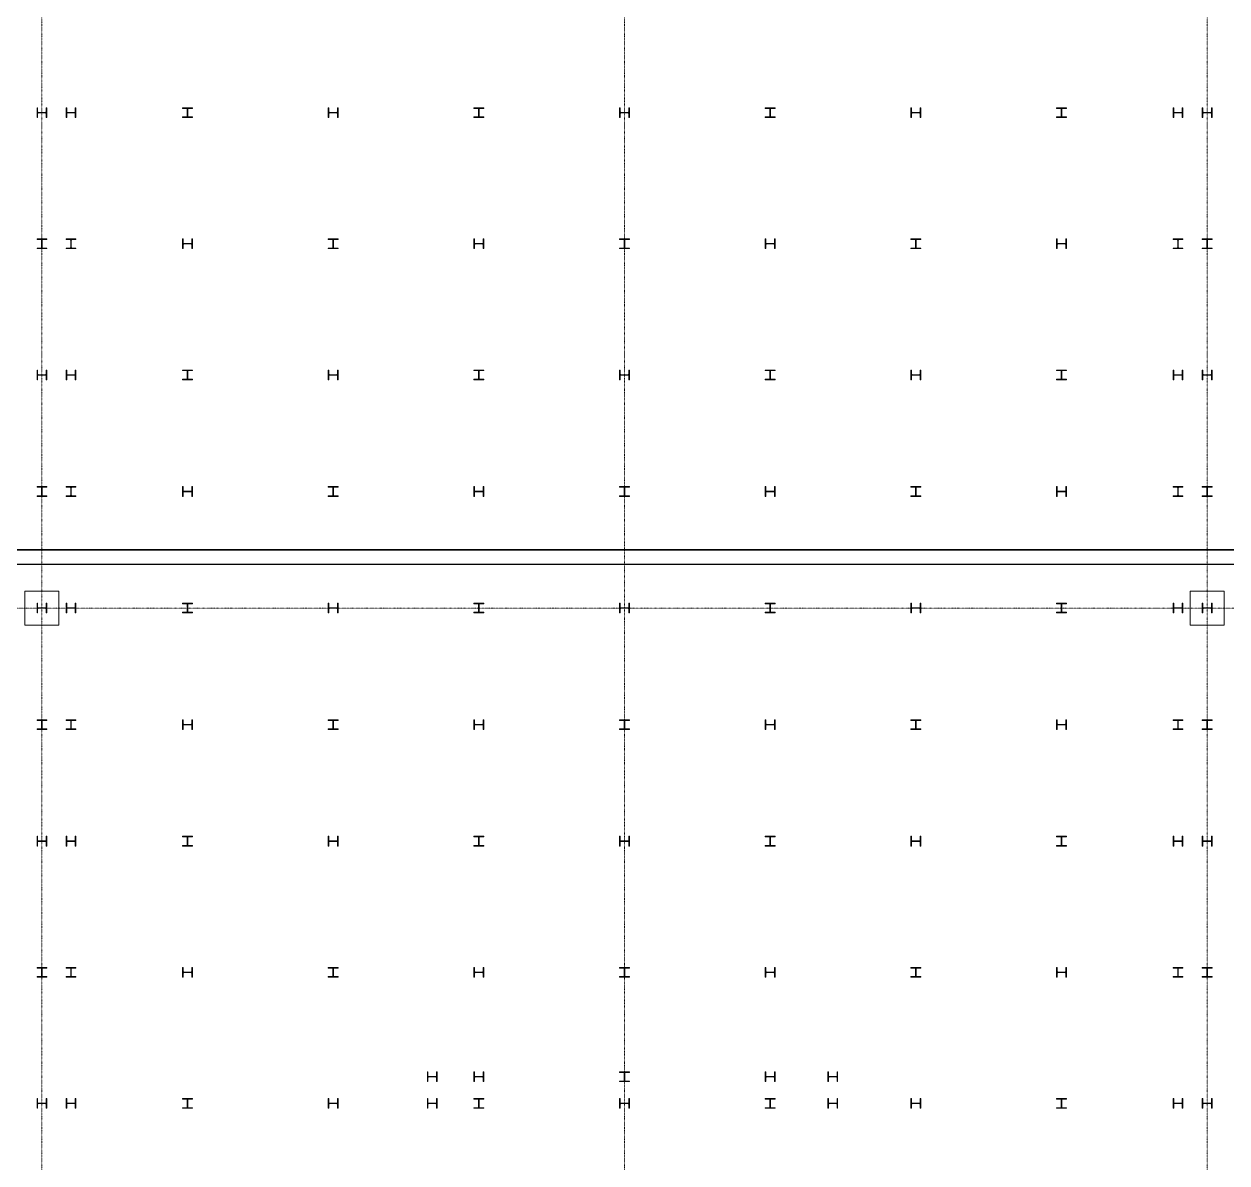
# Model space of a CAD drawing. Extents: x -32000 to 363140, y -29000 to 144266.
# Drawn here: x 126833 to 151607, y 18575 to 42024 of the extents above; entities that cross this region are included whole.
import ezdxf

# ---------------------------------------------------------------- set-up
doc = ezdxf.new("R2010")
doc.units = 0
doc.header["$LTSCALE"] = 10
doc.linetypes.add('H12PL25$0$JJP_三點線', pattern=[0.9, 0.3, -0.15, 0, -0.15, 0, -0.15, 0, -0.15])
doc.linetypes.add('XFM1P20-200k$0$CENTER2', pattern=[1.125, 0.75, -0.125, 0.125, -0.125])
for name, color, linetype in [('H12PL25$0$S-COL', 252, 'Continuous'), ('H12PL25$0$S-GRID', 252, 'Continuous'), ('XFM1P20-200k$0$M-PIPE-CHWR20', 110, 'Continuous'), ('XFM1P20-200k$0$M-PIPE-CHWS12', 130, 'Continuous'), ('XFM1P20-200k$0$M-PIPE-CHWS12_CL', 132, 'XFM1P20-200k$0$CENTER2')]:
    doc.layers.add(name, color=color, linetype=linetype)

# ---------------------------------------------------------------- blocks, each defined once
blk = doc.blocks.new('H12PL25')
at = {"layer": 'H12PL25$0$S-COL', "lineweight": 0, "flags": 128}
for points in [[(127300, 40300), (127288, 40300), (127288, 40217, -0.41421356), (127275, 40204), (127125, 40204, -0.41421356), (127112, 40217), (127112, 40300), (127100, 40300), (127100, 40100), (127112, 40100), (127112, 40183, -0.41421356), (127125, 40196), (127275, 40196, -0.41421356), (127288, 40183), (127288, 40100), (127300, 40100)], [(127900, 40300), (127888, 40300), (127888, 40217, -0.41421356), (127875, 40204), (127725, 40204, -0.41421356), (127712, 40217), (127712, 40300), (127700, 40300), (127700, 40100), (127712, 40100), (127712, 40183, -0.41421356), (127725, 40196), (127875, 40196, -0.41421356), (127888, 40183), (127888, 40100), (127900, 40100)], [(130300, 40100), (130300, 40112), (130217, 40112, -0.41421356), (130204, 40125), (130204, 40275, -0.41421356), (130217, 40288), (130300, 40288), (130300, 40300), (130100, 40300), (130100, 40288), (130183, 40288, -0.41421356), (130196, 40275), (130196, 40125, -0.41421356), (130183, 40112), (130100, 40112), (130100, 40100)], [(133300, 40300), (133288, 40300), (133288, 40217, -0.41421356), (133275, 40204), (133125, 40204, -0.41421356), (133112, 40217), (133112, 40300), (133100, 40300), (133100, 40100), (133112, 40100), (133112, 40183, -0.41421356), (133125, 40196), (133275, 40196, -0.41421356), (133288, 40183), (133288, 40100), (133300, 40100)], [(136300, 40100), (136300, 40112), (136217, 40112, -0.41421356), (136204, 40125), (136204, 40275, -0.41421356), (136217, 40288), (136300, 40288), (136300, 40300), (136100, 40300), (136100, 40288), (136183, 40288, -0.41421356), (136196, 40275), (136196, 40125, -0.41421356), (136183, 40112), (136100, 40112), (136100, 40100)], [(139300, 40300), (139288, 40300), (139288, 40217, -0.41421356), (139275, 40204), (139125, 40204, -0.41421356), (139112, 40217), (139112, 40300), (139100, 40300), (139100, 40100), (139112, 40100), (139112, 40183, -0.41421356), (139125, 40196), (139275, 40196, -0.41421356), (139288, 40183), (139288, 40100), (139300, 40100)], [(142100, 40100), (142100, 40112), (142183, 40112, 0.41421356), (142196, 40125), (142196, 40275, 0.41421356), (142183, 40288), (142100, 40288), (142100, 40300), (142300, 40300), (142300, 40288), (142217, 40288, 0.41421356), (142204, 40275), (142204, 40125, 0.41421356), (142217, 40112), (142300, 40112), (142300, 40100)], [(145100, 40300), (145112, 40300), (145112, 40217, 0.41421356), (145125, 40204), (145275, 40204, 0.41421356), (145288, 40217), (145288, 40300), (145300, 40300), (145300, 40100), (145288, 40100), (145288, 40183, 0.41421356), (145275, 40196), (145125, 40196, 0.41421356), (145112, 40183), (145112, 40100), (145100, 40100)], [(148100, 40100), (148100, 40112), (148183, 40112, 0.41421356), (148196, 40125), (148196, 40275, 0.41421356), (148183, 40288), (148100, 40288), (148100, 40300), (148300, 40300), (148300, 40288), (148217, 40288, 0.41421356), (148204, 40275), (148204, 40125, 0.41421356), (148217, 40112), (148300, 40112), (148300, 40100)], [(150500, 40300), (150512, 40300), (150512, 40217, 0.41421356), (150525, 40204), (150675, 40204, 0.41421356), (150688, 40217), (150688, 40300), (150700, 40300), (150700, 40100), (150688, 40100), (150688, 40183, 0.41421356), (150675, 40196), (150525, 40196, 0.41421356), (150512, 40183), (150512, 40100), (150500, 40100)], [(151100, 40300), (151112, 40300), (151112, 40217, 0.41421356), (151125, 40204), (151275, 40204, 0.41421356), (151288, 40217), (151288, 40300), (151300, 40300), (151300, 40100), (151288, 40100), (151288, 40183, 0.41421356), (151275, 40196), (151125, 40196, 0.41421356), (151112, 40183), (151112, 40100), (151100, 40100)], [(127300, 37400), (127300, 37412), (127217, 37412, -0.41421356), (127204, 37425), (127204, 37575, -0.41421356), (127217, 37588), (127300, 37588), (127300, 37600), (127100, 37600), (127100, 37588), (127183, 37588, -0.41421356), (127196, 37575), (127196, 37425, -0.41421356), (127183, 37412), (127100, 37412), (127100, 37400)], [(127900, 37400), (127900, 37412), (127817, 37412, -0.41421356), (127804, 37425), (127804, 37575, -0.41421356), (127817, 37588), (127900, 37588), (127900, 37600), (127700, 37600), (127700, 37588), (127783, 37588, -0.41421356), (127796, 37575), (127796, 37425, -0.41421356), (127783, 37412), (127700, 37412), (127700, 37400)], [(130300, 37600), (130288, 37600), (130288, 37517, -0.41421356), (130275, 37504), (130125, 37504, -0.41421356), (130112, 37517), (130112, 37600), (130100, 37600), (130100, 37400), (130112, 37400), (130112, 37483, -0.41421356), (130125, 37496), (130275, 37496, -0.41421356), (130288, 37483), (130288, 37400), (130300, 37400)], [(133300, 37400), (133300, 37412), (133217, 37412, -0.41421356), (133204, 37425), (133204, 37575, -0.41421356), (133217, 37588), (133300, 37588), (133300, 37600), (133100, 37600), (133100, 37588), (133183, 37588, -0.41421356), (133196, 37575), (133196, 37425, -0.41421356), (133183, 37412), (133100, 37412), (133100, 37400)], [(136300, 37600), (136288, 37600), (136288, 37517, -0.41421356), (136275, 37504), (136125, 37504, -0.41421356), (136112, 37517), (136112, 37600), (136100, 37600), (136100, 37400), (136112, 37400), (136112, 37483, -0.41421356), (136125, 37496), (136275, 37496, -0.41421356), (136288, 37483), (136288, 37400), (136300, 37400)], [(139300, 37400), (139300, 37412), (139217, 37412, -0.41421356), (139204, 37425), (139204, 37575, -0.41421356), (139217, 37588), (139300, 37588), (139300, 37600), (139100, 37600), (139100, 37588), (139183, 37588, -0.41421356), (139196, 37575), (139196, 37425, -0.41421356), (139183, 37412), (139100, 37412), (139100, 37400)], [(142100, 37600), (142112, 37600), (142112, 37517, 0.41421356), (142125, 37504), (142275, 37504, 0.41421356), (142288, 37517), (142288, 37600), (142300, 37600), (142300, 37400), (142288, 37400), (142288, 37483, 0.41421356), (142275, 37496), (142125, 37496, 0.41421356), (142112, 37483), (142112, 37400), (142100, 37400)], [(145100, 37400), (145100, 37412), (145183, 37412, 0.41421356), (145196, 37425), (145196, 37575, 0.41421356), (145183, 37588), (145100, 37588), (145100, 37600), (145300, 37600), (145300, 37588), (145217, 37588, 0.41421356), (145204, 37575), (145204, 37425, 0.41421356), (145217, 37412), (145300, 37412), (145300, 37400)], [(148100, 37600), (148112, 37600), (148112, 37517, 0.41421356), (148125, 37504), (148275, 37504, 0.41421356), (148288, 37517), (148288, 37600), (148300, 37600), (148300, 37400), (148288, 37400), (148288, 37483, 0.41421356), (148275, 37496), (148125, 37496, 0.41421356), (148112, 37483), (148112, 37400), (148100, 37400)], [(150500, 37400), (150500, 37412), (150583, 37412, 0.41421356), (150596, 37425), (150596, 37575, 0.41421356), (150583, 37588), (150500, 37588), (150500, 37600), (150700, 37600), (150700, 37588), (150617, 37588, 0.41421356), (150604, 37575), (150604, 37425, 0.41421356), (150617, 37412), (150700, 37412), (150700, 37400)], [(151100, 37400), (151100, 37412), (151183, 37412, 0.41421356), (151196, 37425), (151196, 37575, 0.41421356), (151183, 37588), (151100, 37588), (151100, 37600), (151300, 37600), (151300, 37588), (151217, 37588, 0.41421356), (151204, 37575), (151204, 37425, 0.41421356), (151217, 37412), (151300, 37412), (151300, 37400)], [(127300, 34900), (127288, 34900), (127288, 34817, -0.41421356), (127275, 34804), (127125, 34804, -0.41421356), (127112, 34817), (127112, 34900), (127100, 34900), (127100, 34700), (127112, 34700), (127112, 34783, -0.41421356), (127125, 34796), (127275, 34796, -0.41421356), (127288, 34783), (127288, 34700), (127300, 34700)], [(127900, 34900), (127888, 34900), (127888, 34817, -0.41421356), (127875, 34804), (127725, 34804, -0.41421356), (127712, 34817), (127712, 34900), (127700, 34900), (127700, 34700), (127712, 34700), (127712, 34783, -0.41421356), (127725, 34796), (127875, 34796, -0.41421356), (127888, 34783), (127888, 34700), (127900, 34700)], [(130300, 34700), (130300, 34712), (130217, 34712, -0.41421356), (130204, 34725), (130204, 34875, -0.41421356), (130217, 34888), (130300, 34888), (130300, 34900), (130100, 34900), (130100, 34888), (130183, 34888, -0.41421356), (130196, 34875), (130196, 34725, -0.41421356), (130183, 34712), (130100, 34712), (130100, 34700)], [(133300, 34900), (133288, 34900), (133288, 34817, -0.41421356), (133275, 34804), (133125, 34804, -0.41421356), (133112, 34817), (133112, 34900), (133100, 34900), (133100, 34700), (133112, 34700), (133112, 34783, -0.41421356), (133125, 34796), (133275, 34796, -0.41421356), (133288, 34783), (133288, 34700), (133300, 34700)], [(136300, 34700), (136300, 34712), (136217, 34712, -0.41421356), (136204, 34725), (136204, 34875, -0.41421356), (136217, 34888), (136300, 34888), (136300, 34900), (136100, 34900), (136100, 34888), (136183, 34888, -0.41421356), (136196, 34875), (136196, 34725, -0.41421356), (136183, 34712), (136100, 34712), (136100, 34700)], [(139300, 34900), (139288, 34900), (139288, 34817, -0.41421356), (139275, 34804), (139125, 34804, -0.41421356), (139112, 34817), (139112, 34900), (139100, 34900), (139100, 34700), (139112, 34700), (139112, 34783, -0.41421356), (139125, 34796), (139275, 34796, -0.41421356), (139288, 34783), (139288, 34700), (139300, 34700)], [(142100, 34700), (142100, 34712), (142183, 34712, 0.41421356), (142196, 34725), (142196, 34875, 0.41421356), (142183, 34888), (142100, 34888), (142100, 34900), (142300, 34900), (142300, 34888), (142217, 34888, 0.41421356), (142204, 34875), (142204, 34725, 0.41421356), (142217, 34712), (142300, 34712), (142300, 34700)], [(145100, 34900), (145112, 34900), (145112, 34817, 0.41421356), (145125, 34804), (145275, 34804, 0.41421356), (145288, 34817), (145288, 34900), (145300, 34900), (145300, 34700), (145288, 34700), (145288, 34783, 0.41421356), (145275, 34796), (145125, 34796, 0.41421356), (145112, 34783), (145112, 34700), (145100, 34700)], [(148100, 34700), (148100, 34712), (148183, 34712, 0.41421356), (148196, 34725), (148196, 34875, 0.41421356), (148183, 34888), (148100, 34888), (148100, 34900), (148300, 34900), (148300, 34888), (148217, 34888, 0.41421356), (148204, 34875), (148204, 34725, 0.41421356), (148217, 34712), (148300, 34712), (148300, 34700)], [(150500, 34900), (150512, 34900), (150512, 34817, 0.41421356), (150525, 34804), (150675, 34804, 0.41421356), (150688, 34817), (150688, 34900), (150700, 34900), (150700, 34700), (150688, 34700), (150688, 34783, 0.41421356), (150675, 34796), (150525, 34796, 0.41421356), (150512, 34783), (150512, 34700), (150500, 34700)], [(151100, 34900), (151112, 34900), (151112, 34817, 0.41421356), (151125, 34804), (151275, 34804, 0.41421356), (151288, 34817), (151288, 34900), (151300, 34900), (151300, 34700), (151288, 34700), (151288, 34783, 0.41421356), (151275, 34796), (151125, 34796, 0.41421356), (151112, 34783), (151112, 34700), (151100, 34700)], [(127300, 32300), (127300, 32312), (127217, 32312, -0.41421356), (127204, 32325), (127204, 32475, -0.41421356), (127217, 32488), (127300, 32488), (127300, 32500), (127100, 32500), (127100, 32488), (127183, 32488, -0.41421356), (127196, 32475), (127196, 32325, -0.41421356), (127183, 32312), (127100, 32312), (127100, 32300)], [(127900, 32300), (127900, 32312), (127817, 32312, -0.41421356), (127804, 32325), (127804, 32475, -0.41421356), (127817, 32488), (127900, 32488), (127900, 32500), (127700, 32500), (127700, 32488), (127783, 32488, -0.41421356), (127796, 32475), (127796, 32325, -0.41421356), (127783, 32312), (127700, 32312), (127700, 32300)], [(130300, 32500), (130288, 32500), (130288, 32417, -0.41421356), (130275, 32404), (130125, 32404, -0.41421356), (130112, 32417), (130112, 32500), (130100, 32500), (130100, 32300), (130112, 32300), (130112, 32383, -0.41421356), (130125, 32396), (130275, 32396, -0.41421356), (130288, 32383), (130288, 32300), (130300, 32300)], [(133300, 32300), (133300, 32312), (133217, 32312, -0.41421356), (133204, 32325), (133204, 32475, -0.41421356), (133217, 32488), (133300, 32488), (133300, 32500), (133100, 32500), (133100, 32488), (133183, 32488, -0.41421356), (133196, 32475), (133196, 32325, -0.41421356), (133183, 32312), (133100, 32312), (133100, 32300)], [(136300, 32500), (136288, 32500), (136288, 32417, -0.41421356), (136275, 32404), (136125, 32404, -0.41421356), (136112, 32417), (136112, 32500), (136100, 32500), (136100, 32300), (136112, 32300), (136112, 32383, -0.41421356), (136125, 32396), (136275, 32396, -0.41421356), (136288, 32383), (136288, 32300), (136300, 32300)], [(139300, 32300), (139300, 32312), (139217, 32312, -0.41421356), (139204, 32325), (139204, 32475, -0.41421356), (139217, 32488), (139300, 32488), (139300, 32500), (139100, 32500), (139100, 32488), (139183, 32488, -0.41421356), (139196, 32475), (139196, 32325, -0.41421356), (139183, 32312), (139100, 32312), (139100, 32300)], [(142100, 32500), (142112, 32500), (142112, 32417, 0.41421356), (142125, 32404), (142275, 32404, 0.41421356), (142288, 32417), (142288, 32500), (142300, 32500), (142300, 32300), (142288, 32300), (142288, 32383, 0.41421356), (142275, 32396), (142125, 32396, 0.41421356), (142112, 32383), (142112, 32300), (142100, 32300)], [(145100, 32300), (145100, 32312), (145183, 32312, 0.41421356), (145196, 32325), (145196, 32475, 0.41421356), (145183, 32488), (145100, 32488), (145100, 32500), (145300, 32500), (145300, 32488), (145217, 32488, 0.41421356), (145204, 32475), (145204, 32325, 0.41421356), (145217, 32312), (145300, 32312), (145300, 32300)], [(148100, 32500), (148112, 32500), (148112, 32417, 0.41421356), (148125, 32404), (148275, 32404, 0.41421356), (148288, 32417), (148288, 32500), (148300, 32500), (148300, 32300), (148288, 32300), (148288, 32383, 0.41421356), (148275, 32396), (148125, 32396, 0.41421356), (148112, 32383), (148112, 32300), (148100, 32300)], [(150500, 32300), (150500, 32312), (150583, 32312, 0.41421356), (150596, 32325), (150596, 32475, 0.41421356), (150583, 32488), (150500, 32488), (150500, 32500), (150700, 32500), (150700, 32488), (150617, 32488, 0.41421356), (150604, 32475), (150604, 32325, 0.41421356), (150617, 32312), (150700, 32312), (150700, 32300)], [(151100, 32300), (151100, 32312), (151183, 32312, 0.41421356), (151196, 32325), (151196, 32475, 0.41421356), (151183, 32488), (151100, 32488), (151100, 32500), (151300, 32500), (151300, 32488), (151217, 32488, 0.41421356), (151204, 32475), (151204, 32325, 0.41421356), (151217, 32312), (151300, 32312), (151300, 32300)], [(127300, 30100), (127288, 30100), (127288, 30017, -0.41421356), (127275, 30004), (127125, 30004, -0.41421356), (127112, 30017), (127112, 30100), (127100, 30100), (127100, 29900), (127112, 29900), (127112, 29983, -0.41421356), (127125, 29996), (127275, 29996, -0.41421356), (127288, 29983), (127288, 29900), (127300, 29900)], [(127900, 30100), (127888, 30100), (127888, 30017, -0.41421356), (127875, 30004), (127725, 30004, -0.41421356), (127712, 30017), (127712, 30100), (127700, 30100), (127700, 29900), (127712, 29900), (127712, 29983, -0.41421356), (127725, 29996), (127875, 29996, -0.41421356), (127888, 29983), (127888, 29900), (127900, 29900)], [(130300, 29900), (130300, 29912), (130217, 29912, -0.41421356), (130204, 29925), (130204, 30075, -0.41421356), (130217, 30088), (130300, 30088), (130300, 30100), (130100, 30100), (130100, 30088), (130183, 30088, -0.41421356), (130196, 30075), (130196, 29925, -0.41421356), (130183, 29912), (130100, 29912), (130100, 29900)], [(133300, 30100), (133288, 30100), (133288, 30017, -0.41421356), (133275, 30004), (133125, 30004, -0.41421356), (133112, 30017), (133112, 30100), (133100, 30100), (133100, 29900), (133112, 29900), (133112, 29983, -0.41421356), (133125, 29996), (133275, 29996, -0.41421356), (133288, 29983), (133288, 29900), (133300, 29900)], [(136300, 29900), (136300, 29912), (136217, 29912, -0.41421356), (136204, 29925), (136204, 30075, -0.41421356), (136217, 30088), (136300, 30088), (136300, 30100), (136100, 30100), (136100, 30088), (136183, 30088, -0.41421356), (136196, 30075), (136196, 29925, -0.41421356), (136183, 29912), (136100, 29912), (136100, 29900)], [(139300, 30100), (139288, 30100), (139288, 30017, -0.41421356), (139275, 30004), (139125, 30004, -0.41421356), (139112, 30017), (139112, 30100), (139100, 30100), (139100, 29900), (139112, 29900), (139112, 29983, -0.41421356), (139125, 29996), (139275, 29996, -0.41421356), (139288, 29983), (139288, 29900), (139300, 29900)], [(142100, 29900), (142100, 29912), (142183, 29912, 0.41421356), (142196, 29925), (142196, 30075, 0.41421356), (142183, 30088), (142100, 30088), (142100, 30100), (142300, 30100), (142300, 30088), (142217, 30088, 0.41421356), (142204, 30075), (142204, 29925, 0.41421356), (142217, 29912), (142300, 29912), (142300, 29900)], [(145100, 30100), (145112, 30100), (145112, 30017, 0.41421356), (145125, 30004), (145275, 30004, 0.41421356), (145288, 30017), (145288, 30100), (145300, 30100), (145300, 29900), (145288, 29900), (145288, 29983, 0.41421356), (145275, 29996), (145125, 29996, 0.41421356), (145112, 29983), (145112, 29900), (145100, 29900)], [(148100, 29900), (148100, 29912), (148183, 29912, 0.41421356), (148196, 29925), (148196, 30075, 0.41421356), (148183, 30088), (148100, 30088), (148100, 30100), (148300, 30100), (148300, 30088), (148217, 30088, 0.41421356), (148204, 30075), (148204, 29925, 0.41421356), (148217, 29912), (148300, 29912), (148300, 29900)], [(150500, 30100), (150512, 30100), (150512, 30017, 0.41421356), (150525, 30004), (150675, 30004, 0.41421356), (150688, 30017), (150688, 30100), (150700, 30100), (150700, 29900), (150688, 29900), (150688, 29983, 0.41421356), (150675, 29996), (150525, 29996, 0.41421356), (150512, 29983), (150512, 29900), (150500, 29900)], [(151100, 30100), (151112, 30100), (151112, 30017, 0.41421356), (151125, 30004), (151275, 30004, 0.41421356), (151288, 30017), (151288, 30100), (151300, 30100), (151300, 29900), (151288, 29900), (151288, 29983, 0.41421356), (151275, 29996), (151125, 29996, 0.41421356), (151112, 29983), (151112, 29900), (151100, 29900)], [(127300, 27500), (127300, 27512), (127217, 27512, -0.41421356), (127204, 27525), (127204, 27675, -0.41421356), (127217, 27688), (127300, 27688), (127300, 27700), (127100, 27700), (127100, 27688), (127183, 27688, -0.41421356), (127196, 27675), (127196, 27525, -0.41421356), (127183, 27512), (127100, 27512), (127100, 27500)], [(127900, 27500), (127900, 27512), (127817, 27512, -0.41421356), (127804, 27525), (127804, 27675, -0.41421356), (127817, 27688), (127900, 27688), (127900, 27700), (127700, 27700), (127700, 27688), (127783, 27688, -0.41421356), (127796, 27675), (127796, 27525, -0.41421356), (127783, 27512), (127700, 27512), (127700, 27500)], [(130300, 27700), (130288, 27700), (130288, 27617, -0.41421356), (130275, 27604), (130125, 27604, -0.41421356), (130112, 27617), (130112, 27700), (130100, 27700), (130100, 27500), (130112, 27500), (130112, 27583, -0.41421356), (130125, 27596), (130275, 27596, -0.41421356), (130288, 27583), (130288, 27500), (130300, 27500)], [(133300, 27500), (133300, 27512), (133217, 27512, -0.41421356), (133204, 27525), (133204, 27675, -0.41421356), (133217, 27688), (133300, 27688), (133300, 27700), (133100, 27700), (133100, 27688), (133183, 27688, -0.41421356), (133196, 27675), (133196, 27525, -0.41421356), (133183, 27512), (133100, 27512), (133100, 27500)], [(136300, 27700), (136288, 27700), (136288, 27617, -0.41421356), (136275, 27604), (136125, 27604, -0.41421356), (136112, 27617), (136112, 27700), (136100, 27700), (136100, 27500), (136112, 27500), (136112, 27583, -0.41421356), (136125, 27596), (136275, 27596, -0.41421356), (136288, 27583), (136288, 27500), (136300, 27500)], [(139300, 27500), (139300, 27512), (139217, 27512, -0.41421356), (139204, 27525), (139204, 27675, -0.41421356), (139217, 27688), (139300, 27688), (139300, 27700), (139100, 27700), (139100, 27688), (139183, 27688, -0.41421356), (139196, 27675), (139196, 27525, -0.41421356), (139183, 27512), (139100, 27512), (139100, 27500)], [(142100, 27700), (142112, 27700), (142112, 27617, 0.41421356), (142125, 27604), (142275, 27604, 0.41421356), (142288, 27617), (142288, 27700), (142300, 27700), (142300, 27500), (142288, 27500), (142288, 27583, 0.41421356), (142275, 27596), (142125, 27596, 0.41421356), (142112, 27583), (142112, 27500), (142100, 27500)], [(145100, 27500), (145100, 27512), (145183, 27512, 0.41421356), (145196, 27525), (145196, 27675, 0.41421356), (145183, 27688), (145100, 27688), (145100, 27700), (145300, 27700), (145300, 27688), (145217, 27688, 0.41421356), (145204, 27675), (145204, 27525, 0.41421356), (145217, 27512), (145300, 27512), (145300, 27500)], [(148100, 27700), (148112, 27700), (148112, 27617, 0.41421356), (148125, 27604), (148275, 27604, 0.41421356), (148288, 27617), (148288, 27700), (148300, 27700), (148300, 27500), (148288, 27500), (148288, 27583, 0.41421356), (148275, 27596), (148125, 27596, 0.41421356), (148112, 27583), (148112, 27500), (148100, 27500)], [(150500, 27500), (150500, 27512), (150583, 27512, 0.41421356), (150596, 27525), (150596, 27675, 0.41421356), (150583, 27688), (150500, 27688), (150500, 27700), (150700, 27700), (150700, 27688), (150617, 27688, 0.41421356), (150604, 27675), (150604, 27525, 0.41421356), (150617, 27512), (150700, 27512), (150700, 27500)], [(151100, 27500), (151100, 27512), (151183, 27512, 0.41421356), (151196, 27525), (151196, 27675, 0.41421356), (151183, 27688), (151100, 27688), (151100, 27700), (151300, 27700), (151300, 27688), (151217, 27688, 0.41421356), (151204, 27675), (151204, 27525, 0.41421356), (151217, 27512), (151300, 27512), (151300, 27500)], [(127300, 25300), (127288, 25300), (127288, 25217, -0.41421356), (127275, 25204), (127125, 25204, -0.41421356), (127112, 25217), (127112, 25300), (127100, 25300), (127100, 25100), (127112, 25100), (127112, 25183, -0.41421356), (127125, 25196), (127275, 25196, -0.41421356), (127288, 25183), (127288, 25100), (127300, 25100)], [(127900, 25300), (127888, 25300), (127888, 25217, -0.41421356), (127875, 25204), (127725, 25204, -0.41421356), (127712, 25217), (127712, 25300), (127700, 25300), (127700, 25100), (127712, 25100), (127712, 25183, -0.41421356), (127725, 25196), (127875, 25196, -0.41421356), (127888, 25183), (127888, 25100), (127900, 25100)], [(130300, 25100), (130300, 25112), (130217, 25112, -0.41421356), (130204, 25125), (130204, 25275, -0.41421356), (130217, 25288), (130300, 25288), (130300, 25300), (130100, 25300), (130100, 25288), (130183, 25288, -0.41421356), (130196, 25275), (130196, 25125, -0.41421356), (130183, 25112), (130100, 25112), (130100, 25100)], [(133300, 25300), (133288, 25300), (133288, 25217, -0.41421356), (133275, 25204), (133125, 25204, -0.41421356), (133112, 25217), (133112, 25300), (133100, 25300), (133100, 25100), (133112, 25100), (133112, 25183, -0.41421356), (133125, 25196), (133275, 25196, -0.41421356), (133288, 25183), (133288, 25100), (133300, 25100)], [(136300, 25100), (136300, 25112), (136217, 25112, -0.41421356), (136204, 25125), (136204, 25275, -0.41421356), (136217, 25288), (136300, 25288), (136300, 25300), (136100, 25300), (136100, 25288), (136183, 25288, -0.41421356), (136196, 25275), (136196, 25125, -0.41421356), (136183, 25112), (136100, 25112), (136100, 25100)], [(139300, 25300), (139288, 25300), (139288, 25217, -0.41421356), (139275, 25204), (139125, 25204, -0.41421356), (139112, 25217), (139112, 25300), (139100, 25300), (139100, 25100), (139112, 25100), (139112, 25183, -0.41421356), (139125, 25196), (139275, 25196, -0.41421356), (139288, 25183), (139288, 25100), (139300, 25100)], [(142100, 25100), (142100, 25112), (142183, 25112, 0.41421356), (142196, 25125), (142196, 25275, 0.41421356), (142183, 25288), (142100, 25288), (142100, 25300), (142300, 25300), (142300, 25288), (142217, 25288, 0.41421356), (142204, 25275), (142204, 25125, 0.41421356), (142217, 25112), (142300, 25112), (142300, 25100)], [(145100, 25300), (145112, 25300), (145112, 25217, 0.41421356), (145125, 25204), (145275, 25204, 0.41421356), (145288, 25217), (145288, 25300), (145300, 25300), (145300, 25100), (145288, 25100), (145288, 25183, 0.41421356), (145275, 25196), (145125, 25196, 0.41421356), (145112, 25183), (145112, 25100), (145100, 25100)], [(148100, 25100), (148100, 25112), (148183, 25112, 0.41421356), (148196, 25125), (148196, 25275, 0.41421356), (148183, 25288), (148100, 25288), (148100, 25300), (148300, 25300), (148300, 25288), (148217, 25288, 0.41421356), (148204, 25275), (148204, 25125, 0.41421356), (148217, 25112), (148300, 25112), (148300, 25100)], [(150500, 25300), (150512, 25300), (150512, 25217, 0.41421356), (150525, 25204), (150675, 25204, 0.41421356), (150688, 25217), (150688, 25300), (150700, 25300), (150700, 25100), (150688, 25100), (150688, 25183, 0.41421356), (150675, 25196), (150525, 25196, 0.41421356), (150512, 25183), (150512, 25100), (150500, 25100)], [(151100, 25300), (151112, 25300), (151112, 25217, 0.41421356), (151125, 25204), (151275, 25204, 0.41421356), (151288, 25217), (151288, 25300), (151300, 25300), (151300, 25100), (151288, 25100), (151288, 25183, 0.41421356), (151275, 25196), (151125, 25196, 0.41421356), (151112, 25183), (151112, 25100), (151100, 25100)], [(127300, 22400), (127300, 22412), (127217, 22412, -0.41421356), (127204, 22425), (127204, 22575, -0.41421356), (127217, 22588), (127300, 22588), (127300, 22600), (127100, 22600), (127100, 22588), (127183, 22588, -0.41421356), (127196, 22575), (127196, 22425, -0.41421356), (127183, 22412), (127100, 22412), (127100, 22400)], [(127900, 22400), (127900, 22412), (127817, 22412, -0.41421356), (127804, 22425), (127804, 22575, -0.41421356), (127817, 22588), (127900, 22588), (127900, 22600), (127700, 22600), (127700, 22588), (127783, 22588, -0.41421356), (127796, 22575), (127796, 22425, -0.41421356), (127783, 22412), (127700, 22412), (127700, 22400)], [(130300, 22600), (130288, 22600), (130288, 22517, -0.41421356), (130275, 22504), (130125, 22504, -0.41421356), (130112, 22517), (130112, 22600), (130100, 22600), (130100, 22400), (130112, 22400), (130112, 22483, -0.41421356), (130125, 22496), (130275, 22496, -0.41421356), (130288, 22483), (130288, 22400), (130300, 22400)], [(133300, 22400), (133300, 22412), (133217, 22412, -0.41421356), (133204, 22425), (133204, 22575, -0.41421356), (133217, 22588), (133300, 22588), (133300, 22600), (133100, 22600), (133100, 22588), (133183, 22588, -0.41421356), (133196, 22575), (133196, 22425, -0.41421356), (133183, 22412), (133100, 22412), (133100, 22400)], [(136300, 22600), (136288, 22600), (136288, 22517, -0.41421356), (136275, 22504), (136125, 22504, -0.41421356), (136112, 22517), (136112, 22600), (136100, 22600), (136100, 22400), (136112, 22400), (136112, 22483, -0.41421356), (136125, 22496), (136275, 22496, -0.41421356), (136288, 22483), (136288, 22400), (136300, 22400)], [(139300, 22400), (139300, 22412), (139217, 22412, -0.41421356), (139204, 22425), (139204, 22575, -0.41421356), (139217, 22588), (139300, 22588), (139300, 22600), (139100, 22600), (139100, 22588), (139183, 22588, -0.41421356), (139196, 22575), (139196, 22425, -0.41421356), (139183, 22412), (139100, 22412), (139100, 22400)], [(142100, 22600), (142112, 22600), (142112, 22517, 0.41421356), (142125, 22504), (142275, 22504, 0.41421356), (142288, 22517), (142288, 22600), (142300, 22600), (142300, 22400), (142288, 22400), (142288, 22483, 0.41421356), (142275, 22496), (142125, 22496, 0.41421356), (142112, 22483), (142112, 22400), (142100, 22400)], [(145100, 22400), (145100, 22412), (145183, 22412, 0.41421356), (145196, 22425), (145196, 22575, 0.41421356), (145183, 22588), (145100, 22588), (145100, 22600), (145300, 22600), (145300, 22588), (145217, 22588, 0.41421356), (145204, 22575), (145204, 22425, 0.41421356), (145217, 22412), (145300, 22412), (145300, 22400)], [(148100, 22600), (148112, 22600), (148112, 22517, 0.41421356), (148125, 22504), (148275, 22504, 0.41421356), (148288, 22517), (148288, 22600), (148300, 22600), (148300, 22400), (148288, 22400), (148288, 22483, 0.41421356), (148275, 22496), (148125, 22496, 0.41421356), (148112, 22483), (148112, 22400), (148100, 22400)], [(150500, 22400), (150500, 22412), (150583, 22412, 0.41421356), (150596, 22425), (150596, 22575, 0.41421356), (150583, 22588), (150500, 22588), (150500, 22600), (150700, 22600), (150700, 22588), (150617, 22588, 0.41421356), (150604, 22575), (150604, 22425, 0.41421356), (150617, 22412), (150700, 22412), (150700, 22400)], [(151100, 22400), (151100, 22412), (151183, 22412, 0.41421356), (151196, 22425), (151196, 22575, 0.41421356), (151183, 22588), (151100, 22588), (151100, 22600), (151300, 22600), (151300, 22588), (151217, 22588, 0.41421356), (151204, 22575), (151204, 22425, 0.41421356), (151217, 22412), (151300, 22412), (151300, 22400)], [(135340, 20450), (135328, 20450), (135328, 20367, -0.41421356), (135315, 20354), (135165, 20354, -0.41421356), (135152, 20367), (135152, 20450), (135140, 20450), (135140, 20250), (135152, 20250), (135152, 20333, -0.41421356), (135165, 20346), (135315, 20346, -0.41421356), (135328, 20333), (135328, 20250), (135340, 20250)], [(136300, 20450), (136288, 20450), (136288, 20367, -0.41421356), (136275, 20354), (136125, 20354, -0.41421356), (136112, 20367), (136112, 20450), (136100, 20450), (136100, 20250), (136112, 20250), (136112, 20333, -0.41421356), (136125, 20346), (136275, 20346, -0.41421356), (136288, 20333), (136288, 20250), (136300, 20250)], [(139300, 20250), (139300, 20262), (139217, 20262, -0.41421356), (139204, 20275), (139204, 20425, -0.41421356), (139217, 20438), (139300, 20438), (139300, 20450), (139100, 20450), (139100, 20438), (139183, 20438, -0.41421356), (139196, 20425), (139196, 20275, -0.41421356), (139183, 20262), (139100, 20262), (139100, 20250)], [(142100, 20450), (142112, 20450), (142112, 20367, 0.41421356), (142125, 20354), (142275, 20354, 0.41421356), (142288, 20367), (142288, 20450), (142300, 20450), (142300, 20250), (142288, 20250), (142288, 20333, 0.41421356), (142275, 20346), (142125, 20346, 0.41421356), (142112, 20333), (142112, 20250), (142100, 20250)], [(143390, 20450), (143402, 20450), (143402, 20367, 0.41421356), (143415, 20354), (143565, 20354, 0.41421356), (143578, 20367), (143578, 20450), (143590, 20450), (143590, 20250), (143578, 20250), (143578, 20333, 0.41421356), (143565, 20346), (143415, 20346, 0.41421356), (143402, 20333), (143402, 20250), (143390, 20250)], [(127300, 19900), (127288, 19900), (127288, 19817, -0.41421356), (127275, 19804), (127125, 19804, -0.41421356), (127112, 19817), (127112, 19900), (127100, 19900), (127100, 19700), (127112, 19700), (127112, 19783, -0.41421356), (127125, 19796), (127275, 19796, -0.41421356), (127288, 19783), (127288, 19700), (127300, 19700)], [(127900, 19900), (127888, 19900), (127888, 19817, -0.41421356), (127875, 19804), (127725, 19804, -0.41421356), (127712, 19817), (127712, 19900), (127700, 19900), (127700, 19700), (127712, 19700), (127712, 19783, -0.41421356), (127725, 19796), (127875, 19796, -0.41421356), (127888, 19783), (127888, 19700), (127900, 19700)], [(130300, 19700), (130300, 19712), (130217, 19712, -0.41421356), (130204, 19725), (130204, 19875, -0.41421356), (130217, 19888), (130300, 19888), (130300, 19900), (130100, 19900), (130100, 19888), (130183, 19888, -0.41421356), (130196, 19875), (130196, 19725, -0.41421356), (130183, 19712), (130100, 19712), (130100, 19700)], [(133300, 19900), (133288, 19900), (133288, 19817, -0.41421356), (133275, 19804), (133125, 19804, -0.41421356), (133112, 19817), (133112, 19900), (133100, 19900), (133100, 19700), (133112, 19700), (133112, 19783, -0.41421356), (133125, 19796), (133275, 19796, -0.41421356), (133288, 19783), (133288, 19700), (133300, 19700)], [(135340, 19900), (135328, 19900), (135328, 19817, -0.41421356), (135315, 19804), (135165, 19804, -0.41421356), (135152, 19817), (135152, 19900), (135140, 19900), (135140, 19700), (135152, 19700), (135152, 19783, -0.41421356), (135165, 19796), (135315, 19796, -0.41421356), (135328, 19783), (135328, 19700), (135340, 19700)], [(136300, 19700), (136300, 19712), (136217, 19712, -0.41421356), (136204, 19725), (136204, 19875, -0.41421356), (136217, 19888), (136300, 19888), (136300, 19900), (136100, 19900), (136100, 19888), (136183, 19888, -0.41421356), (136196, 19875), (136196, 19725, -0.41421356), (136183, 19712), (136100, 19712), (136100, 19700)], [(139300, 19900), (139288, 19900), (139288, 19817, -0.41421356), (139275, 19804), (139125, 19804, -0.41421356), (139112, 19817), (139112, 19900), (139100, 19900), (139100, 19700), (139112, 19700), (139112, 19783, -0.41421356), (139125, 19796), (139275, 19796, -0.41421356), (139288, 19783), (139288, 19700), (139300, 19700)], [(142100, 19700), (142100, 19712), (142183, 19712, 0.41421356), (142196, 19725), (142196, 19875, 0.41421356), (142183, 19888), (142100, 19888), (142100, 19900), (142300, 19900), (142300, 19888), (142217, 19888, 0.41421356), (142204, 19875), (142204, 19725, 0.41421356), (142217, 19712), (142300, 19712), (142300, 19700)], [(143390, 19900), (143402, 19900), (143402, 19817, 0.41421356), (143415, 19804), (143565, 19804, 0.41421356), (143578, 19817), (143578, 19900), (143590, 19900), (143590, 19700), (143578, 19700), (143578, 19783, 0.41421356), (143565, 19796), (143415, 19796, 0.41421356), (143402, 19783), (143402, 19700), (143390, 19700)], [(145100, 19900), (145112, 19900), (145112, 19817, 0.41421356), (145125, 19804), (145275, 19804, 0.41421356), (145288, 19817), (145288, 19900), (145300, 19900), (145300, 19700), (145288, 19700), (145288, 19783, 0.41421356), (145275, 19796), (145125, 19796, 0.41421356), (145112, 19783), (145112, 19700), (145100, 19700)], [(148100, 19700), (148100, 19712), (148183, 19712, 0.41421356), (148196, 19725), (148196, 19875, 0.41421356), (148183, 19888), (148100, 19888), (148100, 19900), (148300, 19900), (148300, 19888), (148217, 19888, 0.41421356), (148204, 19875), (148204, 19725, 0.41421356), (148217, 19712), (148300, 19712), (148300, 19700)], [(150500, 19900), (150512, 19900), (150512, 19817, 0.41421356), (150525, 19804), (150675, 19804, 0.41421356), (150688, 19817), (150688, 19900), (150700, 19900), (150700, 19700), (150688, 19700), (150688, 19783, 0.41421356), (150675, 19796), (150525, 19796, 0.41421356), (150512, 19783), (150512, 19700), (150500, 19700)], [(151100, 19900), (151112, 19900), (151112, 19817, 0.41421356), (151125, 19804), (151275, 19804, 0.41421356), (151288, 19817), (151288, 19900), (151300, 19900), (151300, 19700), (151288, 19700), (151288, 19783, 0.41421356), (151275, 19796), (151125, 19796, 0.41421356), (151112, 19783), (151112, 19700), (151100, 19700)]]:
    blk.add_lwpolyline(points, format="xyb", close=True, dxfattribs=at)
for points in [[(126850, 29650), (127550, 29650), (127550, 30350), (126850, 30350)], [(150850, 29650), (151550, 29650), (151550, 30350), (150850, 30350)]]:
    blk.add_lwpolyline(points, close=True, dxfattribs=at)
at = {"layer": 'H12PL25$0$S-GRID', "linetype": 'H12PL25$0$JJP_三點線', "lineweight": 0}
for p, q in [((127200, 128250), (127200, -28000)), ((139200, 128250), (139200, -28000)), ((151200, 128250), (151200, -28000)), ((-29000, 30000), (289600, 30000))]:
    blk.add_line(p, q, dxfattribs=at)
blk = doc.blocks.new('XFM1P20-200k')
at = {"layer": 'XFM1P20-200k$0$M-PIPE-CHWR20', "const_width": 30}
blk.add_lwpolyline([(153729, 29331), (153729, 30900), (103127, 30898)], dxfattribs=at)
at = {"layer": 'XFM1P20-200k$0$M-PIPE-CHWS12', "const_width": 30, "elevation": 0}
blk.add_lwpolyline([(153729, 31200), (103484, 31200)], dxfattribs=at)
at = {"layer": 'XFM1P20-200k$0$M-PIPE-CHWS12_CL'}
blk.add_line((103484, 31200, 0), (153729, 31200, 0), dxfattribs=at)

msp = doc.modelspace()

# ---------------------------------------------------------------- block references
msp.add_blockref('H12PL25', (0, 0))

# ---------------------------------------------------------------- next in the draw order: block references
msp.add_blockref('XFM1P20-200k', (0, 0))

doc.saveas('drawing.dxf')
